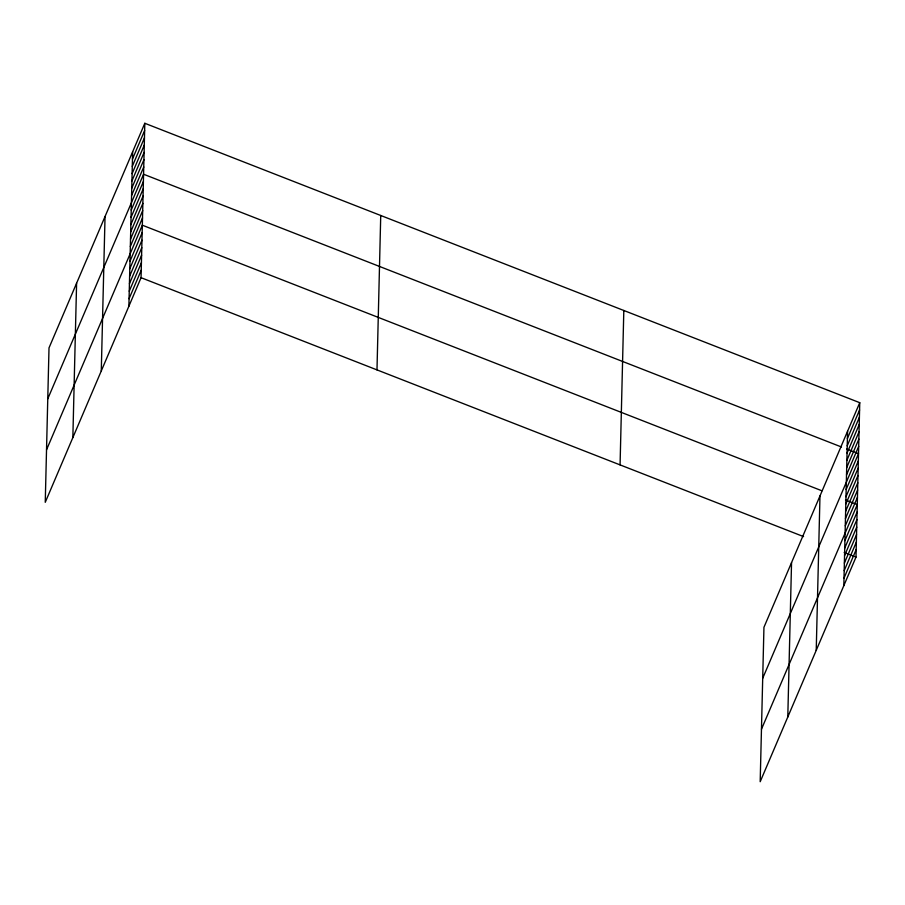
<?xml version="1.0" encoding="UTF-8"?>
<svg xmlns="http://www.w3.org/2000/svg" width="905" height="905" viewBox="0 0 905 905"><rect width="100%" height="100%" fill="white"/><g stroke="black" fill="none" stroke-linecap="round" stroke-linejoin="round"><path stroke-width="1.36" d="M72.853 437.601L76.597 283.197M101.281 370.937L105.037 216.533M128.883 306.229L132.639 151.825M144.811 123.284L49.006 347.893L45.25 502.309L141.056 277.688L144.811 123.284L859.75 402.691L855.994 557.107L760.189 781.716L763.944 627.312L859.75 402.691M376.989 369.896L380.734 215.492M620.072 464.899L623.817 310.494M787.791 717.009L791.547 562.605M816.231 650.344L819.975 495.94M843.822 585.637L847.578 431.233M132.458 159.099L144.63 130.569M132.277 166.384L144.449 137.843M132.107 173.658L144.28 145.117M131.926 180.943L144.099 152.402M131.757 188.217L143.929 159.676M131.576 195.503L143.748 166.961M47.761 398.856L143.567 174.235L841.469 446.991M131.225 210.051L143.397 181.52M131.044 217.336L143.216 188.794M130.863 224.61L143.035 196.08M130.693 231.895L142.866 203.353M130.512 239.169L142.685 210.639M130.331 246.454L142.504 217.913M46.528 449.808L142.334 225.198L821.887 490.77M129.981 261.228L142.153 232.687M129.8 268.728L141.972 240.187M129.607 276.229L141.78 247.687M129.426 283.729L141.599 255.187M129.245 291.229L141.418 262.688M129.064 298.729L141.237 270.188M847.397 438.518L859.569 409.976M847.227 445.792L859.399 417.25M847.046 453.077L859.218 424.536M846.865 460.351L859.037 431.809M846.695 467.625L858.868 439.095M846.514 474.91L858.687 446.369M762.711 678.264L858.517 453.654L846.718 449.038M846.164 489.469L858.336 460.928M845.983 496.743L858.155 468.213M845.813 504.028L857.985 475.487M845.632 511.302L857.804 482.761M845.451 518.588L857.623 490.046M845.281 525.862L857.454 497.32M761.467 729.215L857.273 504.605L845.474 499.99M844.919 540.636L857.092 512.106M844.738 548.136L856.911 519.606M844.557 555.636L856.73 527.106M844.376 563.136L856.549 534.606M844.195 570.636L856.368 542.106M844.003 578.137L856.175 549.606M141.056 277.688L803.572 536.608M844.207 552.491L855.994 557.107"/></g></svg>
